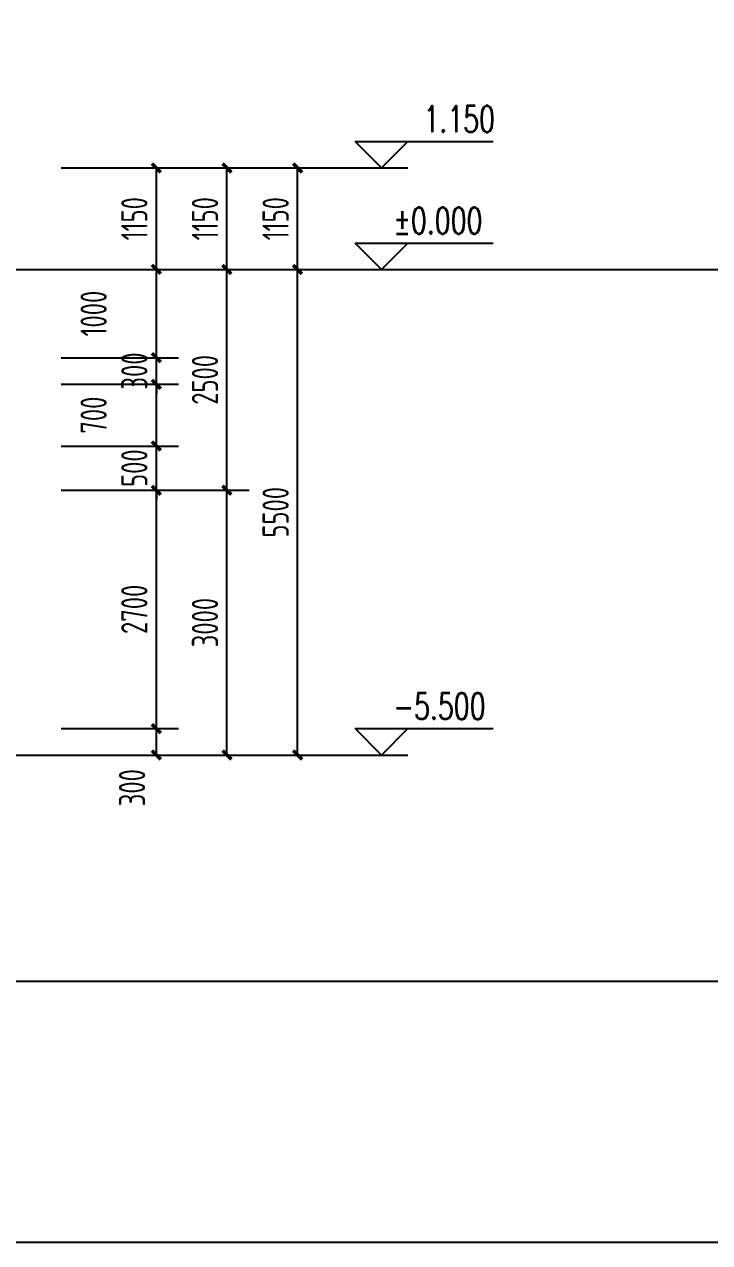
# Model space of a CAD drawing. Extents: x 72637 to 526294, y -245768 to 30884.
# Drawn here: x 422621 to 430382, y -110581 to -96781 of the extents above; entities that cross this region are included whole.
import ezdxf

# ---------------------------------------------------------------- set-up
doc = ezdxf.new("R2010")
doc.units = 0
doc.header["$LTSCALE"] = 10
doc.header["$MEASUREMENT"] = 0
for name, color, linetype in [('01-标注_尺寸', 124, 'Continuous'), ('01-标注_标高', 200, 'Continuous'), ('01-标注_轴线坐标', 132, 'Continuous'), ('02-TEXT_标注', 130, 'Continuous')]:
    doc.layers.add(name, color=color, linetype=linetype)
doc.layers.add('04-不打印_辅助线', color=165, linetype='Continuous', plot=False)
doc.styles.add('_TCH_DIM', font='SIMPLEX', dxfattribs={"bigfont": 'GBCBIG'})
doc.styles.add('_TCH_DIM_T3', font='ROS1', dxfattribs={"width": 0.8, "bigfont": 'JD'})
doc.dimstyles.new('_TCH_ARCH&&100', dxfattribs={"dimtxt": 297.5, "dimasz": 100, "dimexe": 250, "dimexo": 300, "dimgap": 100, "dimtad": 1, "dimdec": 0, "dimzin": 0, "dimdsep": 46, "dimtxsty": '_TCH_DIM_T3', "dimblk": 'ARCHTICK', "dimcen": 0.09, "dimclrt": 7, "dimazin": 2, "dimtfac": 1, "dimtdec": 0, "dimtix": 1, "dimtmove": 2, "dimatfit": 3, "dimfxl": 0, "dimtolj": 1, "dimtzin": 0, "dimarcsym": 0})

# ---------------------------------------------------------------- blocks, each defined once
blk = doc.blocks.new('_ArchTick')
at = {"color": 0, "linetype": 'ByBlock', "const_width": 0.4}
blk.add_lwpolyline([(-0.5, -0.5), (0.5, 0.5)], dxfattribs=at)
blk = doc.blocks.new('*D2602')
at = {"layer": '01-标注_轴线坐标', "color": 0, "lineweight": -2, "transparency": 16777216}
for p, q in [((-122421, 33084), (-121121, 33084)), ((-121371, 27584), (-121371, 33084)), ((-122421, 27584), (-121121, 27584))]:
    blk.add_line(p, q, dxfattribs=at)
at = {"layer": 'Defpoints', "color": 0, "transparency": 16777216}
for p in [(-122721, 33084), (-121371, 33084), (-122721, 27584)]:
    blk.add_point(p, dxfattribs=at)
at = {"layer": '01-标注_轴线坐标', "color": 0, "lineweight": -2, "transparency": 16777216, "xscale": 100, "yscale": 100, "zscale": 100}
for p, rotation in [((-121371, 33084), 90), ((-121371, 27584), 270)]:
    blk.add_blockref('_ArchTick', p, dxfattribs=dict(at, rotation=rotation))
at = {"layer": '01-标注_轴线坐标', "color": 7, "transparency": 16777216, "insert": (-121620, 30334), "char_height": 297.5, "attachment_point": 5, "rotation": 90, "style": '_TCH_DIM_T3'}
blk.add_mtext('\\A1;5500', dxfattribs=at)
blk = doc.blocks.new('*D2603')
at = {"layer": '01-标注_轴线坐标', "color": 0, "lineweight": -2, "transparency": 16777216}
for p, q in [((-122421, 34234), (-121121, 34234)), ((-121371, 33084), (-121371, 34234)), ((-122421, 33084), (-121121, 33084))]:
    blk.add_line(p, q, dxfattribs=at)
at = {"layer": 'Defpoints', "color": 0, "transparency": 16777216}
for p in [(-122721, 34234), (-121371, 34234), (-122721, 33084)]:
    blk.add_point(p, dxfattribs=at)
at = {"layer": '01-标注_轴线坐标', "color": 0, "lineweight": -2, "transparency": 16777216, "xscale": 100, "yscale": 100, "zscale": 100}
for p, rotation in [((-121371, 34234), 90), ((-121371, 33084), 270)]:
    blk.add_blockref('_ArchTick', p, dxfattribs=dict(at, rotation=rotation))
at = {"layer": '01-标注_轴线坐标', "color": 7, "transparency": 16777216, "insert": (-121620, 33659), "char_height": 297.5, "attachment_point": 5, "rotation": 90, "style": '_TCH_DIM_T3'}
blk.add_mtext('\\A1;1150', dxfattribs=at)
blk = doc.blocks.new('*D2604')
at = {"layer": '01-标注_轴线坐标', "color": 0, "lineweight": -2, "transparency": 16777216}
for p, q in [((-123248, 30584), (-121921, 30584)), ((-122171, 27584), (-122171, 30584)), ((-123248, 27584), (-121921, 27584))]:
    blk.add_line(p, q, dxfattribs=at)
at = {"layer": 'Defpoints', "color": 0, "transparency": 16777216}
for p in [(-123548, 30584), (-122171, 30584), (-123548, 27584)]:
    blk.add_point(p, dxfattribs=at)
at = {"layer": '01-标注_轴线坐标', "color": 0, "lineweight": -2, "transparency": 16777216, "xscale": 100, "yscale": 100, "zscale": 100}
for p, rotation in [((-122171, 30584), 90), ((-122171, 27584), 270)]:
    blk.add_blockref('_ArchTick', p, dxfattribs=dict(at, rotation=rotation))
at = {"layer": '01-标注_轴线坐标', "color": 7, "transparency": 16777216, "insert": (-122420, 29084), "char_height": 297.5, "attachment_point": 5, "rotation": 90, "style": '_TCH_DIM_T3'}
blk.add_mtext('\\A1;3000', dxfattribs=at)
blk = doc.blocks.new('*D2605')
at = {"layer": '01-标注_轴线坐标', "color": 0, "lineweight": -2, "transparency": 16777216}
for p, q in [((-123248, 33084), (-121921, 33084)), ((-122171, 30584), (-122171, 33084)), ((-123248, 30584), (-121921, 30584))]:
    blk.add_line(p, q, dxfattribs=at)
at = {"layer": 'Defpoints', "color": 0, "transparency": 16777216}
for p in [(-123548, 33084), (-122171, 33084), (-123548, 30584)]:
    blk.add_point(p, dxfattribs=at)
at = {"layer": '01-标注_轴线坐标', "color": 0, "lineweight": -2, "transparency": 16777216, "xscale": 100, "yscale": 100, "zscale": 100}
for p, rotation in [((-122171, 33084), 90), ((-122171, 30584), 270)]:
    blk.add_blockref('_ArchTick', p, dxfattribs=dict(at, rotation=rotation))
at = {"layer": '01-标注_轴线坐标', "color": 7, "transparency": 16777216, "insert": (-122420, 31834), "char_height": 297.5, "attachment_point": 5, "rotation": 90, "style": '_TCH_DIM_T3'}
blk.add_mtext('\\A1;2500', dxfattribs=at)
blk = doc.blocks.new('*D2606')
at = {"layer": '01-标注_轴线坐标', "color": 0, "lineweight": -2, "transparency": 16777216}
for p, q in [((-123248, 34234), (-121921, 34234)), ((-122171, 33084), (-122171, 34234)), ((-123248, 33084), (-121921, 33084))]:
    blk.add_line(p, q, dxfattribs=at)
at = {"layer": 'Defpoints', "color": 0, "transparency": 16777216}
for p in [(-123548, 34234), (-122171, 34234), (-123548, 33084)]:
    blk.add_point(p, dxfattribs=at)
at = {"layer": '01-标注_轴线坐标', "color": 0, "lineweight": -2, "transparency": 16777216, "xscale": 100, "yscale": 100, "zscale": 100}
for p, rotation in [((-122171, 34234), 90), ((-122171, 33084), 270)]:
    blk.add_blockref('_ArchTick', p, dxfattribs=dict(at, rotation=rotation))
at = {"layer": '01-标注_轴线坐标', "color": 7, "transparency": 16777216, "insert": (-122420, 33659), "char_height": 297.5, "attachment_point": 5, "rotation": 90, "style": '_TCH_DIM_T3'}
blk.add_mtext('\\A1;1150', dxfattribs=at)
blk = doc.blocks.new('*D2607')
at = {"layer": '01-标注_尺寸', "color": 0, "lineweight": -2, "transparency": 16777216}
for p, q in [((-124048, 27884), (-122721, 27884)), ((-122971, 27584), (-122971, 27884)), ((-124048, 27584), (-122721, 27584))]:
    blk.add_line(p, q, dxfattribs=at)
at = {"layer": 'Defpoints', "color": 0, "transparency": 16777216}
for p in [(-124348, 27884), (-122971, 27884), (-124348, 27584)]:
    blk.add_point(p, dxfattribs=at)
at = {"layer": '01-标注_尺寸', "color": 0, "lineweight": -2, "transparency": 16777216, "xscale": 100, "yscale": 100, "zscale": 100}
for p, rotation in [((-122971, 27884), 90), ((-122971, 27584), 270)]:
    blk.add_blockref('_ArchTick', p, dxfattribs=dict(at, rotation=rotation))
at = {"layer": '01-标注_尺寸', "color": 7, "transparency": 16777216, "insert": (-123246, 27214), "char_height": 297.5, "attachment_point": 5, "rotation": 90, "style": '_TCH_DIM_T3'}
blk.add_mtext('\\A1;300', dxfattribs=at)
blk = doc.blocks.new('*D2608')
at = {"layer": '01-标注_尺寸', "color": 0, "lineweight": -2, "transparency": 16777216}
for p, q in [((-124048, 30584), (-122721, 30584)), ((-122971, 27884), (-122971, 30584)), ((-124048, 27884), (-122721, 27884))]:
    blk.add_line(p, q, dxfattribs=at)
at = {"layer": 'Defpoints', "color": 0, "transparency": 16777216}
for p in [(-124348, 30584), (-122971, 30584), (-124348, 27884)]:
    blk.add_point(p, dxfattribs=at)
at = {"layer": '01-标注_尺寸', "color": 0, "lineweight": -2, "transparency": 16777216, "xscale": 100, "yscale": 100, "zscale": 100}
for p, rotation in [((-122971, 30584), 90), ((-122971, 27884), 270)]:
    blk.add_blockref('_ArchTick', p, dxfattribs=dict(at, rotation=rotation))
at = {"layer": '01-标注_尺寸', "color": 7, "transparency": 16777216, "insert": (-123220, 29234), "char_height": 297.5, "attachment_point": 5, "rotation": 90, "style": '_TCH_DIM_T3'}
blk.add_mtext('\\A1;2700', dxfattribs=at)
blk = doc.blocks.new('*D2609')
at = {"layer": '01-标注_尺寸', "color": 0, "lineweight": -2, "transparency": 16777216}
for p, q in [((-124048, 31084), (-122721, 31084)), ((-122971, 31084), (-122971, 31184)), ((-122971, 30584), (-122971, 31084)), ((-124048, 30584), (-122721, 30584)), ((-122971, 30584), (-122971, 30484))]:
    blk.add_line(p, q, dxfattribs=at)
at = {"layer": 'Defpoints', "color": 0, "transparency": 16777216}
for p in [(-124348, 31084), (-122971, 31084), (-124348, 30584)]:
    blk.add_point(p, dxfattribs=at)
at = {"layer": '01-标注_尺寸', "color": 0, "lineweight": -2, "transparency": 16777216, "xscale": 100, "yscale": 100, "zscale": 100}
for p, rotation in [((-122971, 31084), 270), ((-122971, 30584), 90)]:
    blk.add_blockref('_ArchTick', p, dxfattribs=dict(at, rotation=rotation))
at = {"layer": '01-标注_尺寸', "color": 7, "transparency": 16777216, "insert": (-123220, 30834), "char_height": 297.5, "attachment_point": 5, "rotation": 90, "style": '_TCH_DIM_T3'}
blk.add_mtext('\\A1;500', dxfattribs=at)
blk = doc.blocks.new('*D2610')
at = {"layer": '01-标注_尺寸', "color": 0, "lineweight": -2, "transparency": 16777216}
for p, q in [((-124048, 31784), (-122721, 31784)), ((-122971, 31084), (-122971, 31784)), ((-124048, 31084), (-122721, 31084))]:
    blk.add_line(p, q, dxfattribs=at)
at = {"layer": 'Defpoints', "color": 0, "transparency": 16777216}
for p in [(-124348, 31784), (-122971, 31784), (-124348, 31084)]:
    blk.add_point(p, dxfattribs=at)
at = {"layer": '01-标注_尺寸', "color": 0, "lineweight": -2, "transparency": 16777216, "xscale": 100, "yscale": 100, "zscale": 100}
for p, rotation in [((-122971, 31784), 90), ((-122971, 31084), 270)]:
    blk.add_blockref('_ArchTick', p, dxfattribs=dict(at, rotation=rotation))
at = {"layer": '01-标注_尺寸', "color": 7, "transparency": 16777216, "insert": (-123681, 31434), "char_height": 297.5, "attachment_point": 5, "rotation": 90, "style": '_TCH_DIM_T3'}
blk.add_mtext('\\A1;700', dxfattribs=at)
blk = doc.blocks.new('*D2611')
at = {"layer": '01-标注_尺寸', "color": 0, "lineweight": -2, "transparency": 16777216}
for p, q in [((-122971, 32084), (-122971, 32184)), ((-124048, 32084), (-122721, 32084)), ((-122971, 31784), (-122971, 32084)), ((-124048, 31784), (-122721, 31784)), ((-122971, 31784), (-122971, 31684))]:
    blk.add_line(p, q, dxfattribs=at)
at = {"layer": 'Defpoints', "color": 0, "transparency": 16777216}
for p in [(-124348, 32084), (-122971, 32084), (-124348, 31784)]:
    blk.add_point(p, dxfattribs=at)
at = {"layer": '01-标注_尺寸', "color": 0, "lineweight": -2, "transparency": 16777216, "xscale": 100, "yscale": 100, "zscale": 100}
for p, rotation in [((-122971, 32084), 270), ((-122971, 31784), 90)]:
    blk.add_blockref('_ArchTick', p, dxfattribs=dict(at, rotation=rotation))
at = {"layer": '01-标注_尺寸', "color": 7, "transparency": 16777216, "insert": (-123220, 31934), "char_height": 297.5, "attachment_point": 5, "rotation": 90, "style": '_TCH_DIM_T3'}
blk.add_mtext('\\A1;300', dxfattribs=at)
blk = doc.blocks.new('*D2612')
at = {"layer": '01-标注_尺寸', "color": 0, "lineweight": -2, "transparency": 16777216}
for p, q in [((-124048, 33084), (-122721, 33084)), ((-122971, 32084), (-122971, 33084)), ((-124048, 32084), (-122721, 32084))]:
    blk.add_line(p, q, dxfattribs=at)
at = {"layer": 'Defpoints', "color": 0, "transparency": 16777216}
for p in [(-124348, 33084), (-122971, 33084), (-124348, 32084)]:
    blk.add_point(p, dxfattribs=at)
at = {"layer": '01-标注_尺寸', "color": 0, "lineweight": -2, "transparency": 16777216, "xscale": 100, "yscale": 100, "zscale": 100}
for p, rotation in [((-122971, 33084), 90), ((-122971, 32084), 270)]:
    blk.add_blockref('_ArchTick', p, dxfattribs=dict(at, rotation=rotation))
at = {"layer": '01-标注_尺寸', "color": 7, "transparency": 16777216, "insert": (-123681, 32584), "char_height": 297.5, "attachment_point": 5, "rotation": 90, "style": '_TCH_DIM_T3'}
blk.add_mtext('\\A1;1000', dxfattribs=at)
blk = doc.blocks.new('*D2613')
at = {"layer": '01-标注_尺寸', "color": 0, "lineweight": -2, "transparency": 16777216}
for p, q in [((-124048, 34234), (-122721, 34234)), ((-122971, 33084), (-122971, 34234)), ((-124048, 33084), (-122721, 33084))]:
    blk.add_line(p, q, dxfattribs=at)
at = {"layer": 'Defpoints', "color": 0, "transparency": 16777216}
for p in [(-124348, 34234), (-122971, 34234), (-124348, 33084)]:
    blk.add_point(p, dxfattribs=at)
at = {"layer": '01-标注_尺寸', "color": 0, "lineweight": -2, "transparency": 16777216, "xscale": 100, "yscale": 100, "zscale": 100}
for p, rotation in [((-122971, 34234), 90), ((-122971, 33084), 270)]:
    blk.add_blockref('_ArchTick', p, dxfattribs=dict(at, rotation=rotation))
at = {"layer": '01-标注_尺寸', "color": 7, "transparency": 16777216, "insert": (-123220, 33659), "char_height": 297.5, "attachment_point": 5, "rotation": 90, "style": '_TCH_DIM_T3'}
blk.add_mtext('\\A1;1150', dxfattribs=at)
blk = doc.blocks.new('djkasdkasjd')
at = {"layer": '01-标注_标高'}
for p, q in [((-120420.9, 34234), (-120720.9, 34534)), ((-120720.9, 34534), (-119155.9, 34534)), ((-120420.9, 34234), (-120120.9, 34534)), ((-121120.9, 34234), (-120120.9, 34234)), ((-120420.9, 33084), (-120720.9, 33384)), ((-120720.9, 33384), (-119155.9, 33384)), ((-120420.9, 33084), (-120120.9, 33384)), ((-121120.9, 33084), (-120120.9, 33084)), ((-120420.9, 27584), (-120720.9, 27884)), ((-120720.9, 27884), (-119155.9, 27884)), ((-120420.9, 27584), (-120120.9, 27884)), ((-121120.9, 27584), (-120120.9, 27584))]:
    blk.add_line(p, q, dxfattribs=at)
at = {"layer": '02-TEXT_标注', "style": '_TCH_DIM', "width": 0.705882}
for s, p in [('1.150', (-119945.9, 34639)), ('%%P0.000', (-120285.9, 33489)), ('-5.500', (-120285.9, 27989))]:
    blk.add_text(s, height=297.5, dxfattribs=at).set_placement(p)
at = {"layer": '01-标注_尺寸'}
for p1, p2, picture, middle in [((-124347.7, 33084), (-124347.7, 34234), '*D2613', (-123219.7, 33659)), ((-124347.7, 31784), (-124347.7, 32084), '*D2611', (-123219.7, 31934)), ((-124347.7, 30584), (-124347.7, 31084), '*D2609', (-123219.7, 30834)), ((-124347.7, 27884), (-124347.7, 30584), '*D2608', (-123219.7, 29234))]:
    dim = blk.add_aligned_dim(p1=p1, p2=p2, distance=-1376.8, dimstyle='_TCH_ARCH&&100', dxfattribs=at)
    dim.commit()
    dim.dimension.update_dxf_attribs({"geometry": picture, "text_midpoint": middle})
for base, p1, p2, picture, middle in [((-122970.9, 33084), (-124347.7, 32084), (-124347.7, 33084), '*D2612', (-123681.2, 32584)), ((-122970.9, 31784), (-124347.7, 31084), (-124347.7, 31784), '*D2610', (-123681.2, 31434)), ((-122970.9, 27884), (-124347.7, 27584), (-124347.7, 27884), '*D2607', (-123245.9, 27214))]:
    dim = blk.add_linear_dim(base=base, p1=p1, p2=p2, angle=90, dimstyle='_TCH_ARCH&&100', dxfattribs=at)
    dim.commit()
    dim.dimension.update_dxf_attribs({"geometry": picture, "text_midpoint": middle, "dimtype": 161})
at = {"layer": '01-标注_轴线坐标'}
for p1, p2, distance, picture, middle in [((-123547.7, 33084), (-123547.7, 34234), -1376.8, '*D2606', (-122419.7, 33659)), ((-122720.9, 33084), (-122720.9, 34234), -1350, '*D2603', (-121619.7, 33659)), ((-123547.7, 30584), (-123547.7, 33084), -1376.8, '*D2605', (-122419.7, 31834)), ((-122720.9, 27584), (-122720.9, 33084), -1350, '*D2602', (-121619.7, 30334)), ((-123547.7, 27584), (-123547.7, 30584), -1376.8, '*D2604', (-122419.7, 29084))]:
    dim = blk.add_aligned_dim(p1=p1, p2=p2, distance=distance, dimstyle='_TCH_ARCH&&100', dxfattribs=at)
    dim.commit()
    dim.dimension.update_dxf_attribs({"geometry": picture, "text_midpoint": middle})

msp = doc.modelspace()

# ---------------------------------------------------------------- linework, layer by layer
msp.add_line((417651.5, -105058), (423637.9, -105058))
at = {"layer": '04-不打印_辅助线'}
for points in [[(276006.9, -86708.1), (491047.3, -86708.1), (491047.3, -110581.4), (276006.9, -110581.4)], [(121958, -94242.8), (483151.6, -94242.8), (483151.6, -107623.6), (121958, -107623.6)]]:
    msp.add_lwpolyline(points, close=True, dxfattribs=at)
msp.add_lwpolyline([(86875.4, -99558), (483716.9, -99558)], dxfattribs=at)

# ---------------------------------------------------------------- block references
at = {"layer": '01-标注_尺寸'}
msp.add_blockref('djkasdkasjd', (547087, -132641.9), dxfattribs=at)

doc.saveas('drawing.dxf')
